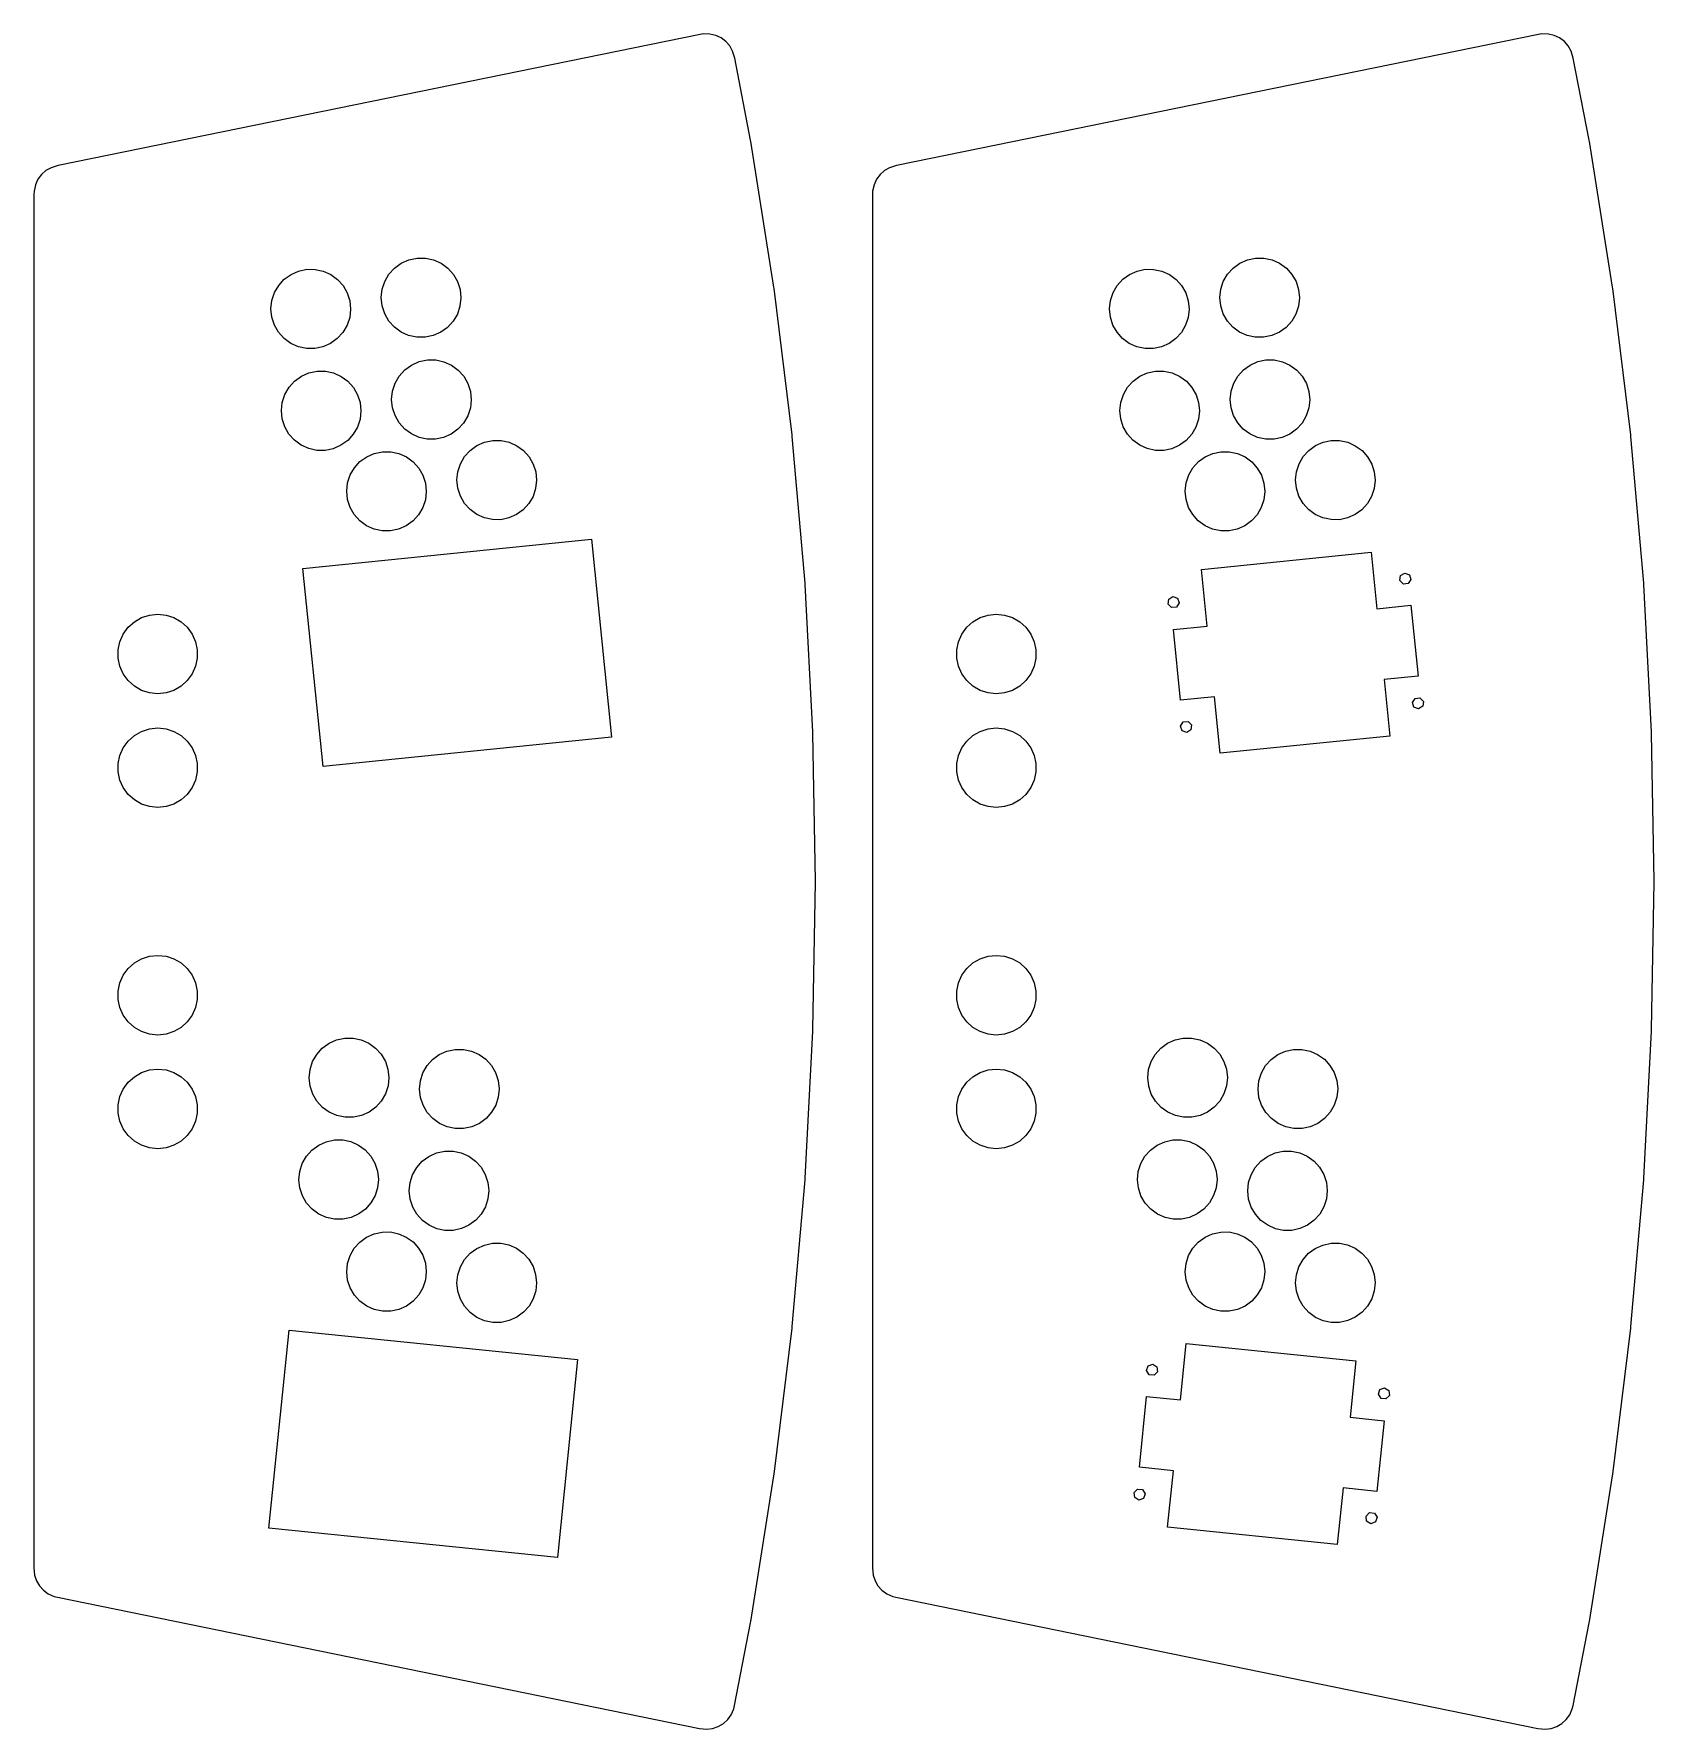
# Model space of a CAD drawing. Header units: metres. Extents: x 0 to 570, y 2 to 598.
import ezdxf

# ---------------------------------------------------------------- set-up
doc = ezdxf.new("R2010")
doc.units = ezdxf.units.M

msp = doc.modelspace()

# ---------------------------------------------------------------- linework, layer by layer
for p, q in [((234.365, 597.892), (8.5135, 551.79)), ((235.537, 598.062), (234.365, 597.892)), ((237.856, 598.021), (235.537, 598.062)), ((239.882, 597.554), (237.856, 598.021)), ((241.766, 596.675), (239.882, 597.554)), ((243.427, 595.424), (241.766, 596.675)), ((529.365, 597.892), (303.513, 551.79)), ((530.537, 598.062), (529.365, 597.892)), ((532.856, 598.021), (530.537, 598.062)), ((534.882, 597.554), (532.856, 598.021)), ((536.766, 596.675), (534.882, 597.554)), ((538.427, 595.424), (536.766, 596.675)), ((244.791, 593.855), (243.427, 595.424)), ((245.799, 592.036), (244.791, 593.855)), ((246.561, 589.544), (245.799, 592.036)), ((539.791, 593.855), (538.427, 595.424)), ((540.799, 592.036), (539.791, 593.855)), ((541.561, 589.544), (540.799, 592.036)), ((252.162, 560.729), (246.561, 589.544)), ((547.162, 560.729), (541.561, 589.544)), ((252.253, 560.213), (252.162, 560.729)), ((547.253, 560.213), (547.162, 560.729)), ((260.361, 509.019), (252.253, 560.213)), ((555.361, 509.019), (547.253, 560.213)), ((2.6635, 548.601), (1.4279, 546.929)), ((4.2198, 549.98), (2.6635, 548.601)), ((6.0286, 551.005), (4.2198, 549.98)), ((8.5135, 551.79), (6.0286, 551.005)), ((297.663, 548.601), (296.428, 546.929)), ((299.22, 549.98), (297.663, 548.601)), ((301.029, 551.005), (299.22, 549.98)), ((303.513, 551.79), (301.029, 551.005)), ((0.0657, 542.769), (0, 541.605)), ((0.567, 545.037), (0.0657, 542.769)), ((1.4279, 546.929), (0.567, 545.037)), ((295.066, 542.769), (295, 541.605)), ((295.567, 545.037), (295.066, 542.769)), ((296.428, 546.929), (295.567, 545.037)), ((0, 541.605), (0, 58.637)), ((295, 541.605), (295, 58.637)), ((131.933, 518.617), (134.798, 519.215)), ((134.798, 519.215), (137.724, 519.206)), ((137.724, 519.206), (140.585, 518.588)), ((426.933, 518.617), (429.798, 519.215)), ((429.798, 519.215), (432.724, 519.206)), ((432.724, 519.206), (435.585, 518.588)), ((88.0817, 511.777), (90.4553, 513.489)), ((90.4553, 513.489), (93.133, 514.67)), ((93.133, 514.67), (95.9979, 515.269)), ((95.9979, 515.269), (98.9247, 515.259)), ((98.9247, 515.259), (101.785, 514.641)), ((101.785, 514.641), (104.455, 513.442)), ((104.455, 513.442), (106.817, 511.714)), ((123.444, 511.025), (124.916, 513.554)), ((124.916, 513.554), (126.881, 515.723)), ((126.881, 515.723), (129.255, 517.435)), ((129.255, 517.435), (131.933, 518.617)), ((140.585, 518.588), (143.255, 517.388)), ((143.255, 517.388), (145.617, 515.66)), ((145.617, 515.66), (147.568, 513.478)), ((147.568, 513.478), (149.023, 510.939)), ((383.082, 511.777), (385.455, 513.489)), ((385.455, 513.489), (388.133, 514.67)), ((388.133, 514.67), (390.998, 515.269)), ((390.998, 515.269), (393.925, 515.259)), ((393.925, 515.259), (396.785, 514.641)), ((396.785, 514.641), (399.455, 513.442)), ((399.455, 513.442), (401.817, 511.714)), ((418.444, 511.025), (419.916, 513.554)), ((419.916, 513.554), (421.881, 515.723)), ((421.881, 515.723), (424.255, 517.435)), ((424.255, 517.435), (426.933, 518.617)), ((435.585, 518.588), (438.255, 517.388)), ((438.255, 517.388), (440.617, 515.66)), ((440.617, 515.66), (442.568, 513.478)), ((442.568, 513.478), (444.023, 510.939)), ((83.7303, 504.298), (84.644, 507.078)), ((84.644, 507.078), (86.1159, 509.608)), ((86.1159, 509.608), (88.0817, 511.777)), ((106.817, 511.714), (108.768, 509.532)), ((108.768, 509.532), (110.223, 506.992)), ((110.223, 506.992), (111.118, 504.206)), ((122.214, 505.334), (122.53, 508.244)), ((122.53, 508.244), (123.444, 511.025)), ((149.023, 510.939), (149.918, 508.152)), ((149.918, 508.152), (150.214, 505.24)), ((260.434, 508.5), (260.361, 509.019)), ((266.751, 457.053), (260.434, 508.5)), ((378.73, 504.298), (379.644, 507.078)), ((379.644, 507.078), (381.116, 509.608)), ((381.116, 509.608), (383.082, 511.777)), ((401.817, 511.714), (403.768, 509.532)), ((403.768, 509.532), (405.223, 506.992)), ((405.223, 506.992), (406.118, 504.206)), ((417.214, 505.334), (417.53, 508.244)), ((417.53, 508.244), (418.444, 511.025)), ((444.023, 510.939), (444.918, 508.152)), ((444.918, 508.152), (445.214, 505.24)), ((555.434, 508.5), (555.361, 509.019)), ((561.751, 457.053), (555.434, 508.5)), ((83.4145, 501.388), (83.7303, 504.298)), ((83.7107, 498.476), (83.4145, 501.388)), ((111.414, 501.294), (111.099, 498.384)), ((111.118, 504.206), (111.414, 501.294)), ((122.511, 502.423), (122.214, 505.334)), ((123.406, 499.636), (122.511, 502.423)), ((149.898, 502.331), (148.985, 499.55)), ((150.214, 505.24), (149.898, 502.331)), ((378.415, 501.388), (378.73, 504.298)), ((378.711, 498.476), (378.415, 501.388)), ((406.414, 501.294), (406.099, 498.384)), ((406.118, 504.206), (406.414, 501.294)), ((417.511, 502.423), (417.214, 505.334)), ((418.406, 499.636), (417.511, 502.423)), ((444.898, 502.331), (443.985, 499.55)), ((445.214, 505.24), (444.898, 502.331)), ((84.6057, 495.69), (83.7107, 498.476)), ((86.0606, 493.15), (84.6057, 495.69)), ((110.185, 495.604), (108.713, 493.074)), ((111.099, 498.384), (110.185, 495.604)), ((124.86, 497.096), (123.406, 499.636)), ((126.812, 494.915), (124.86, 497.096)), ((129.174, 493.187), (126.812, 494.915)), ((145.547, 494.852), (143.173, 493.14)), ((147.513, 497.02), (145.547, 494.852)), ((148.985, 499.55), (147.513, 497.02)), ((379.606, 495.69), (378.711, 498.476)), ((381.061, 493.15), (379.606, 495.69)), ((405.185, 495.604), (403.713, 493.074)), ((406.099, 498.384), (405.185, 495.604)), ((419.86, 497.096), (418.406, 499.636)), ((421.812, 494.915), (419.86, 497.096)), ((424.174, 493.187), (421.812, 494.915)), ((440.547, 494.852), (438.173, 493.14)), ((442.513, 497.02), (440.547, 494.852)), ((443.985, 499.55), (442.513, 497.02)), ((88.0117, 490.969), (86.0606, 493.15)), ((90.3737, 489.24), (88.0117, 490.969)), ((93.0435, 488.041), (90.3737, 489.24)), ((104.374, 489.193), (101.696, 488.012)), ((106.747, 490.906), (104.374, 489.193)), ((108.713, 493.074), (106.747, 490.906)), ((131.843, 491.987), (129.174, 493.187)), ((134.704, 491.369), (131.843, 491.987)), ((137.631, 491.359), (134.704, 491.369)), ((140.496, 491.958), (137.631, 491.359)), ((143.173, 493.14), (140.496, 491.958)), ((383.012, 490.969), (381.061, 493.15)), ((385.374, 489.24), (383.012, 490.969)), ((388.043, 488.041), (385.374, 489.24)), ((399.374, 489.193), (396.696, 488.012)), ((401.747, 490.906), (399.374, 489.193)), ((403.713, 493.074), (401.747, 490.906)), ((426.843, 491.987), (424.174, 493.187)), ((429.704, 491.369), (426.843, 491.987)), ((432.631, 491.359), (429.704, 491.369)), ((435.496, 491.958), (432.631, 491.359)), ((438.173, 493.14), (435.496, 491.958)), ((95.9043, 487.423), (93.0435, 488.041)), ((98.831, 487.413), (95.9043, 487.423)), ((101.696, 488.012), (98.831, 487.413)), ((135.575, 482.801), (138.44, 483.4)), ((138.44, 483.4), (141.367, 483.39)), ((141.367, 483.39), (144.228, 482.772)), ((390.904, 487.423), (388.043, 488.041)), ((393.831, 487.413), (390.904, 487.423)), ((396.696, 488.012), (393.831, 487.413)), ((430.575, 482.801), (433.44, 483.4)), ((433.44, 483.4), (436.367, 483.39)), ((436.367, 483.39), (439.228, 482.772)), ((91.7243, 475.961), (94.0979, 477.674)), ((94.0979, 477.674), (96.7756, 478.855)), ((96.7756, 478.855), (99.6405, 479.454)), ((99.6405, 479.454), (102.567, 479.444)), ((102.567, 479.444), (105.428, 478.826)), ((105.428, 478.826), (108.098, 477.627)), ((108.098, 477.627), (110.46, 475.898)), ((127.087, 475.209), (128.558, 477.739)), ((128.558, 477.739), (130.524, 479.908)), ((130.524, 479.908), (132.898, 481.62)), ((132.898, 481.62), (135.575, 482.801)), ((144.228, 482.772), (146.898, 481.573)), ((146.898, 481.573), (149.26, 479.845)), ((149.26, 479.845), (151.211, 477.663)), ((151.211, 477.663), (152.666, 475.123)), ((386.724, 475.961), (389.098, 477.674)), ((389.098, 477.674), (391.776, 478.855)), ((391.776, 478.855), (394.641, 479.454)), ((394.641, 479.454), (397.567, 479.444)), ((397.567, 479.444), (400.428, 478.826)), ((400.428, 478.826), (403.098, 477.627)), ((403.098, 477.627), (405.46, 475.898)), ((422.087, 475.209), (423.558, 477.739)), ((423.558, 477.739), (425.524, 479.908)), ((425.524, 479.908), (427.898, 481.62)), ((427.898, 481.62), (430.575, 482.801)), ((439.228, 482.772), (441.898, 481.573)), ((441.898, 481.573), (444.26, 479.845)), ((444.26, 479.845), (446.211, 477.663)), ((446.211, 477.663), (447.666, 475.123)), ((87.3729, 468.483), (88.2867, 471.263)), ((88.2867, 471.263), (89.7586, 473.793)), ((89.7586, 473.793), (91.7243, 475.961)), ((110.46, 475.898), (112.411, 473.717)), ((112.411, 473.717), (113.866, 471.177)), ((113.866, 471.177), (114.761, 468.391)), ((125.857, 469.519), (126.173, 472.429)), ((126.173, 472.429), (127.087, 475.209)), ((152.666, 475.123), (153.561, 472.337)), ((153.561, 472.337), (153.857, 469.425)), ((382.373, 468.483), (383.287, 471.263)), ((383.287, 471.263), (384.759, 473.793)), ((384.759, 473.793), (386.724, 475.961)), ((405.46, 475.898), (407.411, 473.717)), ((407.411, 473.717), (408.866, 471.177)), ((408.866, 471.177), (409.761, 468.391)), ((420.857, 469.519), (421.173, 472.429)), ((421.173, 472.429), (422.087, 475.209)), ((447.666, 475.123), (448.561, 472.337)), ((448.561, 472.337), (448.857, 469.425)), ((87.0572, 465.573), (87.3729, 468.483)), ((87.3533, 462.661), (87.0572, 465.573)), ((115.057, 465.479), (114.741, 462.569)), ((114.761, 468.391), (115.057, 465.479)), ((126.153, 466.607), (125.857, 469.519)), ((127.048, 463.821), (126.153, 466.607)), ((153.541, 466.515), (152.627, 463.735)), ((153.857, 469.425), (153.541, 466.515)), ((382.057, 465.573), (382.373, 468.483)), ((382.353, 462.661), (382.057, 465.573)), ((410.057, 465.479), (409.741, 462.569)), ((409.761, 468.391), (410.057, 465.479)), ((421.153, 466.607), (420.857, 469.519)), ((422.048, 463.821), (421.153, 466.607)), ((448.541, 466.515), (447.627, 463.735)), ((448.857, 469.425), (448.541, 466.515)), ((88.2484, 459.875), (87.3533, 462.661)), ((89.7033, 457.335), (88.2484, 459.875)), ((113.828, 459.789), (112.356, 457.259)), ((114.741, 462.569), (113.828, 459.789)), ((128.503, 461.281), (127.048, 463.821)), ((130.454, 459.1), (128.503, 461.281)), ((132.816, 457.371), (130.454, 459.1)), ((151.155, 461.205), (149.19, 459.037)), ((152.627, 463.735), (151.155, 461.205)), ((383.248, 459.875), (382.353, 462.661)), ((384.703, 457.335), (383.248, 459.875)), ((408.828, 459.789), (407.356, 457.259)), ((409.741, 462.569), (408.828, 459.789)), ((423.503, 461.281), (422.048, 463.821)), ((425.454, 459.1), (423.503, 461.281)), ((427.816, 457.371), (425.454, 459.1)), ((446.155, 461.205), (444.19, 459.037)), ((447.627, 463.735), (446.155, 461.205)), ((91.6543, 455.153), (89.7033, 457.335)), ((94.0164, 453.425), (91.6543, 455.153)), ((96.6861, 452.226), (94.0164, 453.425)), ((108.016, 453.378), (105.339, 452.197)), ((110.39, 455.09), (108.016, 453.378)), ((112.356, 457.259), (110.39, 455.09)), ((135.486, 456.172), (132.816, 457.371)), ((138.347, 455.554), (135.486, 456.172)), ((141.274, 455.544), (138.347, 455.554)), ((144.138, 456.143), (141.274, 455.544)), ((146.816, 457.324), (144.138, 456.143)), ((149.19, 459.037), (146.816, 457.324)), ((153.508, 451.588), (155.881, 453.3)), ((155.881, 453.3), (158.559, 454.482)), ((158.559, 454.482), (161.424, 455.08)), ((161.424, 455.08), (164.351, 455.071)), ((164.351, 455.071), (167.211, 454.452)), ((167.211, 454.452), (169.881, 453.253)), ((169.881, 453.253), (172.243, 451.525)), ((266.806, 456.532), (266.751, 457.053)), ((271.323, 404.896), (266.806, 456.532)), ((386.654, 455.153), (384.703, 457.335)), ((389.016, 453.425), (386.654, 455.153)), ((391.686, 452.226), (389.016, 453.425)), ((403.016, 453.378), (400.339, 452.197)), ((405.39, 455.09), (403.016, 453.378)), ((407.356, 457.259), (405.39, 455.09)), ((430.486, 456.172), (427.816, 457.371)), ((433.347, 455.554), (430.486, 456.172)), ((436.274, 455.544), (433.347, 455.554)), ((439.138, 456.143), (436.274, 455.544)), ((441.816, 457.324), (439.138, 456.143)), ((444.19, 459.037), (441.816, 457.324)), ((448.508, 451.588), (450.881, 453.3)), ((450.881, 453.3), (453.559, 454.482)), ((453.559, 454.482), (456.424, 455.08)), ((456.424, 455.08), (459.351, 455.071)), ((459.351, 455.071), (462.211, 454.452)), ((462.211, 454.452), (464.881, 453.253)), ((464.881, 453.253), (467.243, 451.525)), ((561.806, 456.532), (561.751, 457.053)), ((566.323, 404.896), (561.806, 456.532)), ((99.5469, 451.608), (96.6861, 452.226)), ((102.474, 451.598), (99.5469, 451.608)), ((105.339, 452.197), (102.474, 451.598)), ((112.742, 445.473), (114.708, 447.642)), ((114.708, 447.642), (117.081, 449.354)), ((117.081, 449.354), (119.759, 450.535)), ((119.759, 450.535), (122.624, 451.134)), ((122.624, 451.134), (125.551, 451.124)), ((125.551, 451.124), (128.412, 450.506)), ((128.412, 450.506), (131.081, 449.307)), ((131.081, 449.307), (133.443, 447.579)), ((133.443, 447.579), (135.394, 445.397)), ((150.07, 446.89), (151.542, 449.419)), ((151.542, 449.419), (153.508, 451.588)), ((172.243, 451.525), (174.194, 449.343)), ((174.194, 449.343), (175.649, 446.804)), ((394.547, 451.608), (391.686, 452.226)), ((397.474, 451.598), (394.547, 451.608)), ((400.339, 452.197), (397.474, 451.598)), ((407.742, 445.473), (409.708, 447.642)), ((409.708, 447.642), (412.081, 449.354)), ((412.081, 449.354), (414.759, 450.535)), ((414.759, 450.535), (417.624, 451.134)), ((417.624, 451.134), (420.551, 451.124)), ((420.551, 451.124), (423.412, 450.506)), ((423.412, 450.506), (426.081, 449.307)), ((426.081, 449.307), (428.443, 447.579)), ((428.443, 447.579), (430.394, 445.397)), ((445.07, 446.89), (446.542, 449.419)), ((446.542, 449.419), (448.508, 451.588)), ((467.243, 451.525), (469.194, 449.343)), ((469.194, 449.343), (470.649, 446.804)), ((110.356, 440.163), (111.27, 442.943)), ((111.27, 442.943), (112.742, 445.473)), ((135.394, 445.397), (136.849, 442.857)), ((136.849, 442.857), (137.744, 440.071)), ((148.84, 441.199), (149.156, 444.109)), ((149.137, 438.288), (148.84, 441.199)), ((149.156, 444.109), (150.07, 446.89)), ((175.649, 446.804), (176.544, 444.017)), ((176.544, 444.017), (176.84, 441.105)), ((405.356, 440.163), (406.27, 442.943)), ((406.27, 442.943), (407.742, 445.473)), ((430.394, 445.397), (431.849, 442.857)), ((431.849, 442.857), (432.744, 440.071)), ((443.84, 441.199), (444.156, 444.109)), ((444.137, 438.288), (443.84, 441.199)), ((444.156, 444.109), (445.07, 446.89)), ((470.649, 446.804), (471.544, 444.017)), ((471.544, 444.017), (471.84, 441.105)), ((110.041, 437.253), (110.356, 440.163)), ((110.337, 434.341), (110.041, 437.253)), ((138.04, 437.159), (137.725, 434.249)), ((137.744, 440.071), (138.04, 437.159)), ((150.032, 435.501), (149.137, 438.288)), ((151.487, 432.961), (150.032, 435.501)), ((175.611, 435.415), (174.139, 432.885)), ((176.525, 438.196), (175.611, 435.415)), ((176.84, 441.105), (176.525, 438.196)), ((405.041, 437.253), (405.356, 440.163)), ((405.337, 434.341), (405.041, 437.253)), ((433.04, 437.159), (432.725, 434.249)), ((432.744, 440.071), (433.04, 437.159)), ((445.032, 435.501), (444.137, 438.288)), ((446.487, 432.961), (445.032, 435.501)), ((470.611, 435.415), (469.139, 432.885)), ((471.525, 438.196), (470.611, 435.415)), ((471.84, 441.105), (471.525, 438.196)), ((111.232, 431.555), (110.337, 434.341)), ((112.687, 429.015), (111.232, 431.555)), ((136.811, 431.469), (135.339, 428.939)), ((137.725, 434.249), (136.811, 431.469)), ((153.438, 430.78), (151.487, 432.961)), ((155.8, 429.052), (153.438, 430.78)), ((172.173, 430.717), (169.8, 429.005)), ((174.139, 432.885), (172.173, 430.717)), ((406.232, 431.555), (405.337, 434.341)), ((407.687, 429.015), (406.232, 431.555)), ((431.811, 431.469), (430.339, 428.939)), ((432.725, 434.249), (431.811, 431.469)), ((448.438, 430.78), (446.487, 432.961)), ((450.8, 429.052), (448.438, 430.78)), ((467.173, 430.717), (464.8, 429.005)), ((469.139, 432.885), (467.173, 430.717)), ((114.638, 426.834), (112.687, 429.015)), ((117, 425.105), (114.638, 426.834)), ((119.67, 423.906), (117, 425.105)), ((122.53, 423.288), (119.67, 423.906)), ((125.457, 423.278), (122.53, 423.288)), ((128.322, 423.877), (125.457, 423.278)), ((131, 425.058), (128.322, 423.877)), ((133.373, 426.771), (131, 425.058)), ((135.339, 428.939), (133.373, 426.771)), ((158.469, 427.852), (155.8, 429.052)), ((161.33, 427.234), (158.469, 427.852)), ((164.257, 427.224), (161.33, 427.234)), ((167.122, 427.823), (164.257, 427.224)), ((169.8, 429.005), (167.122, 427.823)), ((409.638, 426.834), (407.687, 429.015)), ((412, 425.105), (409.638, 426.834)), ((414.67, 423.906), (412, 425.105)), ((417.53, 423.288), (414.67, 423.906)), ((420.457, 423.278), (417.53, 423.288)), ((423.322, 423.877), (420.457, 423.278)), ((426, 425.058), (423.322, 423.877)), ((428.373, 426.771), (426, 425.058)), ((430.339, 428.939), (428.373, 426.771)), ((453.469, 427.852), (450.8, 429.052)), ((456.33, 427.234), (453.469, 427.852)), ((459.257, 427.224), (456.33, 427.234)), ((462.122, 427.823), (459.257, 427.224)), ((464.8, 429.005), (462.122, 427.823)), ((94.6332, 410.091), (196.11, 420.412)), ((196.11, 420.412), (203.193, 350.771)), ((410.778, 409.729), (470.47, 415.8)), ((470.47, 415.8), (472.494, 395.903)), ((101.716, 340.451), (94.6332, 410.091)), ((412.802, 389.832), (410.778, 409.729)), ((480.582, 405.827), (480.795, 407.549)), ((481.795, 404.587), (480.582, 405.827)), ((480.795, 407.549), (482.274, 408.457)), ((482.274, 408.457), (483.906, 407.866)), ((484.461, 406.222), (483.522, 404.762)), ((483.906, 407.866), (484.461, 406.222)), ((271.36, 404.373), (271.323, 404.896)), ((274.073, 352.61), (271.36, 404.373)), ((399.216, 399.252), (400.695, 400.16)), ((400.695, 400.16), (402.327, 399.569)), ((402.327, 399.569), (402.882, 397.925)), ((483.522, 404.762), (481.795, 404.587)), ((566.36, 404.373), (566.323, 404.896)), ((569.073, 352.61), (566.36, 404.373)), ((37.8807, 392.79), (40.6642, 393.694)), ((40.6642, 393.694), (43.575, 394)), ((43.575, 394), (46.4858, 393.694)), ((46.4858, 393.694), (49.2693, 392.79)), ((332.881, 392.79), (335.664, 393.694)), ((335.664, 393.694), (338.575, 394)), ((338.575, 394), (341.486, 393.694)), ((341.486, 393.694), (344.269, 392.79)), ((399.002, 397.53), (399.216, 399.252)), ((400.216, 396.289), (399.002, 397.53)), ((401.943, 396.465), (400.216, 396.289)), ((402.882, 397.925), (401.943, 396.465)), ((472.494, 395.903), (484.433, 397.117)), ((484.433, 397.117), (486.962, 372.245)), ((31.4506, 387), (33.171, 389.368)), ((33.171, 389.368), (35.346, 391.326)), ((35.346, 391.326), (37.8807, 392.79)), ((49.2693, 392.79), (51.804, 391.326)), ((51.804, 391.326), (53.979, 389.368)), ((53.979, 389.368), (55.6994, 387)), ((326.451, 387), (328.171, 389.368)), ((328.171, 389.368), (330.346, 391.326)), ((330.346, 391.326), (332.881, 392.79)), ((344.269, 392.79), (346.804, 391.326)), ((346.804, 391.326), (348.979, 389.368)), ((348.979, 389.368), (350.699, 387)), ((400.864, 388.618), (412.802, 389.832)), ((403.393, 363.746), (400.864, 388.618)), ((29.6517, 381.463), (30.2602, 384.326)), ((30.2602, 384.326), (31.4506, 387)), ((55.6994, 387), (56.8898, 384.326)), ((56.8898, 384.326), (57.4983, 381.463)), ((324.652, 381.463), (325.26, 384.326)), ((325.26, 384.326), (326.451, 387)), ((350.699, 387), (351.89, 384.326)), ((351.89, 384.326), (352.498, 381.463)), ((29.6517, 378.537), (29.6517, 381.463)), ((30.2602, 375.674), (29.6517, 378.537)), ((31.4506, 373), (30.2602, 375.674)), ((56.8898, 375.674), (55.6994, 373)), ((57.4983, 378.537), (56.8898, 375.674)), ((57.4983, 381.463), (57.4983, 378.537)), ((324.652, 378.537), (324.652, 381.463)), ((325.26, 375.674), (324.652, 378.537)), ((326.451, 373), (325.26, 375.674)), ((351.89, 375.674), (350.699, 373)), ((352.498, 378.537), (351.89, 375.674)), ((352.498, 381.463), (352.498, 378.537)), ((33.171, 370.632), (31.4506, 373)), ((35.346, 368.674), (33.171, 370.632)), ((53.979, 370.632), (51.804, 368.674)), ((55.6994, 373), (53.979, 370.632)), ((328.171, 370.632), (326.451, 373)), ((330.346, 368.674), (328.171, 370.632)), ((348.979, 370.632), (346.804, 368.674)), ((350.699, 373), (348.979, 370.632)), ((486.962, 372.245), (475.024, 371.031)), ((475.024, 371.031), (477.047, 351.134)), ((37.8807, 367.21), (35.346, 368.674)), ((40.6642, 366.306), (37.8807, 367.21)), ((43.575, 366), (40.6642, 366.306)), ((46.4858, 366.306), (43.575, 366)), ((49.2693, 367.21), (46.4858, 366.306)), ((51.804, 368.674), (49.2693, 367.21)), ((332.881, 367.21), (330.346, 368.674)), ((335.664, 366.306), (332.881, 367.21)), ((338.575, 366), (335.664, 366.306)), ((341.486, 366.306), (338.575, 366)), ((344.269, 367.21), (341.486, 366.306)), ((346.804, 368.674), (344.269, 367.21)), ((415.332, 364.96), (403.393, 363.746)), ((417.355, 345.063), (415.332, 364.96)), ((484.944, 362.938), (485.883, 364.398)), ((485.883, 364.398), (487.61, 364.573)), ((487.61, 364.573), (488.823, 363.333)), ((485.499, 361.294), (484.944, 362.938)), ((487.131, 360.703), (485.499, 361.294)), ((488.61, 361.611), (487.131, 360.703)), ((488.823, 363.333), (488.61, 361.611)), ((35.346, 351.326), (37.8807, 352.79)), ((37.8807, 352.79), (40.6642, 353.694)), ((40.6642, 353.694), (43.575, 354)), ((43.575, 354), (46.4858, 353.694)), ((46.4858, 353.694), (49.2693, 352.79)), ((49.2693, 352.79), (51.804, 351.326)), ((274.091, 352.087), (274.073, 352.61)), ((274.995, 300.262), (274.091, 352.087)), ((330.346, 351.326), (332.881, 352.79)), ((332.881, 352.79), (335.664, 353.694)), ((335.664, 353.694), (338.575, 354)), ((338.575, 354), (341.486, 353.694)), ((341.486, 353.694), (344.269, 352.79)), ((344.269, 352.79), (346.804, 351.326)), ((403.365, 354.641), (404.304, 356.101)), ((403.92, 352.997), (403.365, 354.641)), ((405.552, 352.406), (403.92, 352.997)), ((404.304, 356.101), (406.03, 356.276)), ((407.031, 353.313), (405.552, 352.406)), ((406.03, 356.276), (407.244, 355.036)), ((407.244, 355.036), (407.031, 353.313)), ((569.091, 352.087), (569.073, 352.61)), ((569.995, 300.262), (569.091, 352.087)), ((30.2602, 344.326), (31.4506, 347)), ((31.4506, 347), (33.171, 349.368)), ((33.171, 349.368), (35.346, 351.326)), ((51.804, 351.326), (53.979, 349.368)), ((53.979, 349.368), (55.6994, 347)), ((55.6994, 347), (56.8898, 344.326)), ((203.193, 350.771), (101.716, 340.451)), ((325.26, 344.326), (326.451, 347)), ((326.451, 347), (328.171, 349.368)), ((328.171, 349.368), (330.346, 351.326)), ((346.804, 351.326), (348.979, 349.368)), ((348.979, 349.368), (350.699, 347)), ((350.699, 347), (351.89, 344.326)), ((477.047, 351.134), (417.355, 345.063)), ((29.6517, 341.463), (30.2602, 344.326)), ((29.6517, 338.537), (29.6517, 341.463)), ((56.8898, 344.326), (57.4983, 341.463)), ((57.4983, 341.463), (57.4983, 338.537)), ((324.652, 341.463), (325.26, 344.326)), ((324.652, 338.537), (324.652, 341.463)), ((351.89, 344.326), (352.498, 341.463)), ((352.498, 341.463), (352.498, 338.537)), ((30.2602, 335.674), (29.6517, 338.537)), ((31.4506, 333), (30.2602, 335.674)), ((56.8898, 335.674), (55.6994, 333)), ((57.4983, 338.537), (56.8898, 335.674)), ((325.26, 335.674), (324.652, 338.537)), ((326.451, 333), (325.26, 335.674)), ((351.89, 335.674), (350.699, 333)), ((352.498, 338.537), (351.89, 335.674)), ((33.171, 330.632), (31.4506, 333)), ((35.346, 328.674), (33.171, 330.632)), ((37.8807, 327.21), (35.346, 328.674)), ((51.804, 328.674), (49.2693, 327.21)), ((53.979, 330.632), (51.804, 328.674)), ((55.6994, 333), (53.979, 330.632)), ((328.171, 330.632), (326.451, 333)), ((330.346, 328.674), (328.171, 330.632)), ((332.881, 327.21), (330.346, 328.674)), ((346.804, 328.674), (344.269, 327.21)), ((348.979, 330.632), (346.804, 328.674)), ((350.699, 333), (348.979, 330.632)), ((40.6642, 326.306), (37.8807, 327.21)), ((43.575, 326), (40.6642, 326.306)), ((46.4858, 326.306), (43.575, 326)), ((49.2693, 327.21), (46.4858, 326.306)), ((335.664, 326.306), (332.881, 327.21)), ((338.575, 326), (335.664, 326.306)), ((341.486, 326.306), (338.575, 326)), ((344.269, 327.21), (341.486, 326.306)), ((274.091, 247.913), (274.995, 299.738)), ((274.995, 299.738), (274.995, 300.262)), ((569.091, 247.913), (569.995, 299.738)), ((569.995, 299.738), (569.995, 300.262)), ((31.4506, 267), (33.171, 269.368)), ((33.171, 269.368), (35.346, 271.326)), ((35.346, 271.326), (37.8807, 272.79)), ((37.8807, 272.79), (40.6642, 273.694)), ((40.6642, 273.694), (43.575, 274)), ((43.575, 274), (46.4858, 273.694)), ((46.4858, 273.694), (49.2693, 272.79)), ((49.2693, 272.79), (51.804, 271.326)), ((51.804, 271.326), (53.979, 269.368)), ((53.979, 269.368), (55.6994, 267)), ((326.451, 267), (328.171, 269.368)), ((328.171, 269.368), (330.346, 271.326)), ((330.346, 271.326), (332.881, 272.79)), ((332.881, 272.79), (335.664, 273.694)), ((335.664, 273.694), (338.575, 274)), ((338.575, 274), (341.486, 273.694)), ((341.486, 273.694), (344.269, 272.79)), ((344.269, 272.79), (346.804, 271.326)), ((346.804, 271.326), (348.979, 269.368)), ((348.979, 269.368), (350.699, 267)), ((29.6517, 261.463), (30.2602, 264.326)), ((30.2602, 264.326), (31.4506, 267)), ((55.6994, 267), (56.8898, 264.326)), ((56.8898, 264.326), (57.4983, 261.463)), ((324.652, 261.463), (325.26, 264.326)), ((325.26, 264.326), (326.451, 267)), ((350.699, 267), (351.89, 264.326)), ((351.89, 264.326), (352.498, 261.463)), ((29.6517, 258.537), (29.6517, 261.463)), ((30.2602, 255.674), (29.6517, 258.537)), ((57.4983, 258.537), (56.8898, 255.674)), ((57.4983, 261.463), (57.4983, 258.537)), ((324.652, 258.537), (324.652, 261.463)), ((325.26, 255.674), (324.652, 258.537)), ((352.498, 258.537), (351.89, 255.674)), ((352.498, 261.463), (352.498, 258.537)), ((31.4506, 253), (30.2602, 255.674)), ((33.171, 250.632), (31.4506, 253)), ((35.346, 248.674), (33.171, 250.632)), ((53.979, 250.632), (51.804, 248.674)), ((55.6994, 253), (53.979, 250.632)), ((56.8898, 255.674), (55.6994, 253)), ((326.451, 253), (325.26, 255.674)), ((328.171, 250.632), (326.451, 253)), ((330.346, 248.674), (328.171, 250.632)), ((348.979, 250.632), (346.804, 248.674)), ((350.699, 253), (348.979, 250.632)), ((351.89, 255.674), (350.699, 253)), ((37.8807, 247.21), (35.346, 248.674)), ((40.6642, 246.306), (37.8807, 247.21)), ((43.575, 246), (40.6642, 246.306)), ((46.4858, 246.306), (43.575, 246)), ((49.2693, 247.21), (46.4858, 246.306)), ((51.804, 248.674), (49.2693, 247.21)), ((106.501, 244.276), (109.362, 244.895)), ((109.362, 244.895), (112.289, 244.904)), ((112.289, 244.904), (115.153, 244.306)), ((271.36, 195.627), (274.073, 247.39)), ((274.073, 247.39), (274.091, 247.913)), ((332.881, 247.21), (330.346, 248.674)), ((335.664, 246.306), (332.881, 247.21)), ((338.575, 246), (335.664, 246.306)), ((341.486, 246.306), (338.575, 246)), ((344.269, 247.21), (341.486, 246.306)), ((346.804, 248.674), (344.269, 247.21)), ((401.501, 244.276), (404.362, 244.895)), ((404.362, 244.895), (407.289, 244.904)), ((407.289, 244.904), (410.153, 244.306)), ((566.36, 195.627), (569.073, 247.39)), ((569.073, 247.39), (569.091, 247.913)), ((98.0633, 236.628), (99.5182, 239.167)), ((99.5182, 239.167), (101.469, 241.349)), ((101.469, 241.349), (103.831, 243.077)), ((103.831, 243.077), (106.501, 244.276)), ((115.153, 244.306), (117.831, 243.124)), ((117.831, 243.124), (120.205, 241.412)), ((120.205, 241.412), (122.17, 239.243)), ((122.17, 239.243), (123.642, 236.714)), ((140.269, 237.403), (142.631, 239.131)), ((142.631, 239.131), (145.301, 240.33)), ((145.301, 240.33), (148.162, 240.948)), ((148.162, 240.948), (151.088, 240.958)), ((151.088, 240.958), (153.953, 240.359)), ((153.953, 240.359), (156.631, 239.178)), ((156.631, 239.178), (159.005, 237.466)), ((393.063, 236.628), (394.518, 239.167)), ((394.518, 239.167), (396.469, 241.349)), ((396.469, 241.349), (398.831, 243.077)), ((398.831, 243.077), (401.501, 244.276)), ((410.153, 244.306), (412.831, 243.124)), ((412.831, 243.124), (415.205, 241.412)), ((415.205, 241.412), (417.17, 239.243)), ((417.17, 239.243), (418.642, 236.714)), ((435.269, 237.403), (437.631, 239.131)), ((437.631, 239.131), (440.301, 240.33)), ((440.301, 240.33), (443.162, 240.948)), ((443.162, 240.948), (446.088, 240.958)), ((446.088, 240.958), (448.953, 240.359)), ((448.953, 240.359), (451.631, 239.178)), ((451.631, 239.178), (454.005, 237.466)), ((35.346, 231.326), (37.8807, 232.79)), ((37.8807, 232.79), (40.6642, 233.694)), ((40.6642, 233.694), (43.575, 234)), ((43.575, 234), (46.4858, 233.694)), ((46.4858, 233.694), (49.2693, 232.79)), ((49.2693, 232.79), (51.804, 231.326)), ((96.8721, 230.929), (97.1682, 233.841)), ((97.1682, 233.841), (98.0633, 236.628)), ((123.642, 236.714), (124.556, 233.933)), ((124.556, 233.933), (124.872, 231.023)), ((135.968, 229.895), (136.863, 232.681)), ((136.863, 232.681), (138.318, 235.221)), ((138.318, 235.221), (140.269, 237.403)), ((159.005, 237.466), (160.97, 235.297)), ((160.97, 235.297), (162.442, 232.767)), ((162.442, 232.767), (163.356, 229.987)), ((330.346, 231.326), (332.881, 232.79)), ((332.881, 232.79), (335.664, 233.694)), ((335.664, 233.694), (338.575, 234)), ((338.575, 234), (341.486, 233.694)), ((341.486, 233.694), (344.269, 232.79)), ((344.269, 232.79), (346.804, 231.326)), ((391.872, 230.929), (392.168, 233.841)), ((392.168, 233.841), (393.063, 236.628)), ((418.642, 236.714), (419.556, 233.933)), ((419.556, 233.933), (419.872, 231.023)), ((430.968, 229.895), (431.863, 232.681)), ((431.863, 232.681), (433.318, 235.221)), ((433.318, 235.221), (435.269, 237.403)), ((454.005, 237.466), (455.97, 235.297)), ((455.97, 235.297), (457.442, 232.767)), ((457.442, 232.767), (458.356, 229.987)), ((30.2602, 224.326), (31.4506, 227)), ((31.4506, 227), (33.171, 229.368)), ((33.171, 229.368), (35.346, 231.326)), ((51.804, 231.326), (53.979, 229.368)), ((53.979, 229.368), (55.6994, 227)), ((55.6994, 227), (56.8898, 224.326)), ((97.1878, 228.019), (96.8721, 230.929)), ((98.1016, 225.239), (97.1878, 228.019)), ((124.576, 228.112), (123.681, 225.325)), ((124.872, 231.023), (124.576, 228.112)), ((135.672, 226.983), (135.968, 229.895)), ((135.988, 224.073), (135.672, 226.983)), ((163.356, 229.987), (163.672, 227.077)), ((163.672, 227.077), (163.376, 224.165)), ((325.26, 224.326), (326.451, 227)), ((326.451, 227), (328.171, 229.368)), ((328.171, 229.368), (330.346, 231.326)), ((346.804, 231.326), (348.979, 229.368)), ((348.979, 229.368), (350.699, 227)), ((350.699, 227), (351.89, 224.326)), ((392.188, 228.019), (391.872, 230.929)), ((393.102, 225.239), (392.188, 228.019)), ((419.576, 228.112), (418.681, 225.325)), ((419.872, 231.023), (419.576, 228.112)), ((430.672, 226.983), (430.968, 229.895)), ((430.988, 224.073), (430.672, 226.983)), ((458.356, 229.987), (458.672, 227.077)), ((458.672, 227.077), (458.376, 224.165)), ((29.6517, 221.463), (30.2602, 224.326)), ((29.6517, 218.537), (29.6517, 221.463)), ((56.8898, 224.326), (57.4983, 221.463)), ((57.4983, 221.463), (57.4983, 218.537)), ((99.5735, 222.709), (98.1016, 225.239)), ((101.539, 220.541), (99.5735, 222.709)), ((120.275, 220.604), (117.913, 218.876)), ((122.226, 222.785), (120.275, 220.604)), ((123.681, 225.325), (122.226, 222.785)), ((136.901, 221.293), (135.988, 224.073)), ((138.373, 218.763), (136.901, 221.293)), ((162.481, 221.379), (161.026, 218.839)), ((163.376, 224.165), (162.481, 221.379)), ((324.652, 221.463), (325.26, 224.326)), ((324.652, 218.537), (324.652, 221.463)), ((351.89, 224.326), (352.498, 221.463)), ((352.498, 221.463), (352.498, 218.537)), ((394.573, 222.709), (393.102, 225.239)), ((396.539, 220.541), (394.573, 222.709)), ((415.275, 220.604), (412.913, 218.876)), ((417.226, 222.785), (415.275, 220.604)), ((418.681, 225.325), (417.226, 222.785)), ((431.901, 221.293), (430.988, 224.073)), ((433.373, 218.763), (431.901, 221.293)), ((457.481, 221.379), (456.026, 218.839)), ((458.376, 224.165), (457.481, 221.379)), ((30.2602, 215.674), (29.6517, 218.537)), ((31.4506, 213), (30.2602, 215.674)), ((56.8898, 215.674), (55.6994, 213)), ((57.4983, 218.537), (56.8898, 215.674)), ((103.913, 218.828), (101.539, 220.541)), ((106.591, 217.647), (103.913, 218.828)), ((109.455, 217.048), (106.591, 217.647)), ((112.382, 217.058), (109.455, 217.048)), ((115.243, 217.676), (112.382, 217.058)), ((117.913, 218.876), (115.243, 217.676)), ((140.339, 216.595), (138.373, 218.763)), ((142.713, 214.882), (140.339, 216.595)), ((145.39, 213.701), (142.713, 214.882)), ((156.713, 214.929), (154.043, 213.73)), ((159.075, 216.658), (156.713, 214.929)), ((161.026, 218.839), (159.075, 216.658)), ((325.26, 215.674), (324.652, 218.537)), ((326.451, 213), (325.26, 215.674)), ((351.89, 215.674), (350.699, 213)), ((352.498, 218.537), (351.89, 215.674)), ((398.913, 218.828), (396.539, 220.541)), ((401.591, 217.647), (398.913, 218.828)), ((404.455, 217.048), (401.591, 217.647)), ((407.382, 217.058), (404.455, 217.048)), ((410.243, 217.676), (407.382, 217.058)), ((412.913, 218.876), (410.243, 217.676)), ((435.339, 216.595), (433.373, 218.763)), ((437.713, 214.882), (435.339, 216.595)), ((440.39, 213.701), (437.713, 214.882)), ((451.713, 214.929), (449.043, 213.73)), ((454.075, 216.658), (451.713, 214.929)), ((456.026, 218.839), (454.075, 216.658)), ((33.171, 210.632), (31.4506, 213)), ((35.346, 208.674), (33.171, 210.632)), ((37.8807, 207.21), (35.346, 208.674)), ((51.804, 208.674), (49.2693, 207.21)), ((53.979, 210.632), (51.804, 208.674)), ((55.6994, 213), (53.979, 210.632)), ((102.858, 208.461), (105.719, 209.079)), ((105.719, 209.079), (108.646, 209.089)), ((108.646, 209.089), (111.511, 208.49)), ((148.255, 213.102), (145.39, 213.701)), ((151.182, 213.112), (148.255, 213.102)), ((154.043, 213.73), (151.182, 213.112)), ((328.171, 210.632), (326.451, 213)), ((330.346, 208.674), (328.171, 210.632)), ((332.881, 207.21), (330.346, 208.674)), ((346.804, 208.674), (344.269, 207.21)), ((348.979, 210.632), (346.804, 208.674)), ((350.699, 213), (348.979, 210.632)), ((397.858, 208.461), (400.719, 209.079)), ((400.719, 209.079), (403.646, 209.089)), ((403.646, 209.089), (406.511, 208.49)), ((443.255, 213.102), (440.39, 213.701)), ((446.182, 213.112), (443.255, 213.102)), ((449.043, 213.73), (446.182, 213.112)), ((40.6642, 206.306), (37.8807, 207.21)), ((43.575, 206), (40.6642, 206.306)), ((46.4858, 206.306), (43.575, 206)), ((49.2693, 207.21), (46.4858, 206.306)), ((94.4206, 200.812), (95.8755, 203.352)), ((95.8755, 203.352), (97.8266, 205.533)), ((97.8266, 205.533), (100.189, 207.262)), ((100.189, 207.262), (102.858, 208.461)), ((111.511, 208.49), (114.189, 207.309)), ((114.189, 207.309), (116.562, 205.596)), ((116.562, 205.596), (118.528, 203.428)), ((118.528, 203.428), (120, 200.898)), ((136.626, 201.587), (138.988, 203.316)), ((138.988, 203.316), (141.658, 204.515)), ((141.658, 204.515), (144.519, 205.133)), ((144.519, 205.133), (147.446, 205.143)), ((147.446, 205.143), (150.311, 204.544)), ((150.311, 204.544), (152.988, 203.363)), ((152.988, 203.363), (155.362, 201.65)), ((335.664, 206.306), (332.881, 207.21)), ((338.575, 206), (335.664, 206.306)), ((341.486, 206.306), (338.575, 206)), ((344.269, 207.21), (341.486, 206.306)), ((389.421, 200.812), (390.876, 203.352)), ((390.876, 203.352), (392.827, 205.533)), ((392.827, 205.533), (395.189, 207.262)), ((395.189, 207.262), (397.858, 208.461)), ((406.511, 208.49), (409.189, 207.309)), ((409.189, 207.309), (411.562, 205.596)), ((411.562, 205.596), (413.528, 203.428)), ((413.528, 203.428), (415, 200.898)), ((431.626, 201.587), (433.988, 203.316)), ((433.988, 203.316), (436.658, 204.515)), ((436.658, 204.515), (439.519, 205.133)), ((439.519, 205.133), (442.446, 205.143)), ((442.446, 205.143), (445.311, 204.544)), ((445.311, 204.544), (447.988, 203.363)), ((447.988, 203.363), (450.362, 201.65)), ((93.2294, 195.114), (93.5256, 198.026)), ((93.5256, 198.026), (94.4206, 200.812)), ((120, 200.898), (120.914, 198.118)), ((120.914, 198.118), (121.229, 195.208)), ((132.325, 194.08), (133.22, 196.866)), ((133.22, 196.866), (134.675, 199.406)), ((134.675, 199.406), (136.626, 201.587)), ((155.362, 201.65), (157.328, 199.482)), ((157.328, 199.482), (158.8, 196.952)), ((158.8, 196.952), (159.713, 194.172)), ((388.229, 195.114), (388.526, 198.026)), ((388.526, 198.026), (389.421, 200.812)), ((415, 200.898), (415.914, 198.118)), ((415.914, 198.118), (416.229, 195.208)), ((427.325, 194.08), (428.22, 196.866)), ((428.22, 196.866), (429.675, 199.406)), ((429.675, 199.406), (431.626, 201.587)), ((450.362, 201.65), (452.328, 199.482)), ((452.328, 199.482), (453.8, 196.952)), ((453.8, 196.952), (454.713, 194.172)), ((93.5451, 192.204), (93.2294, 195.114)), ((94.4589, 189.424), (93.5451, 192.204)), ((120.933, 192.296), (120.038, 189.51)), ((121.229, 195.208), (120.933, 192.296)), ((132.029, 191.168), (132.325, 194.08)), ((132.345, 188.258), (132.029, 191.168)), ((159.713, 194.172), (160.029, 191.262)), ((160.029, 191.262), (159.733, 188.35)), ((266.806, 143.468), (271.323, 195.104)), ((271.323, 195.104), (271.36, 195.627)), ((388.545, 192.204), (388.229, 195.114)), ((389.459, 189.424), (388.545, 192.204)), ((415.933, 192.296), (415.038, 189.51)), ((416.229, 195.208), (415.933, 192.296)), ((427.029, 191.168), (427.325, 194.08)), ((427.345, 188.258), (427.029, 191.168)), ((454.713, 194.172), (455.029, 191.262)), ((455.029, 191.262), (454.733, 188.35)), ((561.806, 143.468), (566.323, 195.104)), ((566.323, 195.104), (566.36, 195.627)), ((95.9308, 186.894), (94.4589, 189.424)), ((97.8966, 184.726), (95.9308, 186.894)), ((118.583, 186.97), (116.632, 184.789)), ((120.038, 189.51), (118.583, 186.97)), ((133.259, 185.478), (132.345, 188.258)), ((134.731, 182.948), (133.259, 185.478)), ((158.838, 185.564), (157.383, 183.024)), ((159.733, 188.35), (158.838, 185.564)), ((390.931, 186.894), (389.459, 189.424)), ((392.897, 184.726), (390.931, 186.894)), ((413.583, 186.97), (411.632, 184.789)), ((415.038, 189.51), (413.583, 186.97)), ((428.259, 185.478), (427.345, 188.258)), ((429.731, 182.948), (428.259, 185.478)), ((453.838, 185.564), (452.383, 183.024)), ((454.733, 188.35), (453.838, 185.564)), ((100.27, 183.013), (97.8966, 184.726)), ((102.948, 181.832), (100.27, 183.013)), ((105.813, 181.233), (102.948, 181.832)), ((108.74, 181.243), (105.813, 181.233)), ((111.6, 181.861), (108.74, 181.243)), ((114.27, 183.06), (111.6, 181.861)), ((116.632, 184.789), (114.27, 183.06)), ((136.696, 180.779), (134.731, 182.948)), ((139.07, 179.067), (136.696, 180.779)), ((141.748, 177.886), (139.07, 179.067)), ((153.07, 179.114), (150.4, 177.915)), ((155.432, 180.842), (153.07, 179.114)), ((157.383, 183.024), (155.432, 180.842)), ((395.27, 183.013), (392.897, 184.726)), ((397.948, 181.832), (395.27, 183.013)), ((400.813, 181.233), (397.948, 181.832)), ((403.74, 181.243), (400.813, 181.233)), ((406.6, 181.861), (403.74, 181.243)), ((409.27, 183.06), (406.6, 181.861)), ((411.632, 184.789), (409.27, 183.06)), ((431.696, 180.779), (429.731, 182.948)), ((434.07, 179.067), (431.696, 180.779)), ((436.748, 177.886), (434.07, 179.067)), ((448.07, 179.114), (445.4, 177.915)), ((450.432, 180.842), (448.07, 179.114)), ((452.383, 183.024), (450.432, 180.842)), ((112.687, 170.985), (114.638, 173.166)), ((114.638, 173.166), (117, 174.895)), ((117, 174.895), (119.67, 176.094)), ((119.67, 176.094), (122.53, 176.712)), ((122.53, 176.712), (125.457, 176.722)), ((125.457, 176.722), (128.322, 176.123)), ((128.322, 176.123), (131, 174.942)), ((131, 174.942), (133.373, 173.229)), ((133.373, 173.229), (135.339, 171.061)), ((144.613, 177.287), (141.748, 177.886)), ((147.539, 177.297), (144.613, 177.287)), ((150.4, 177.915), (147.539, 177.297)), ((407.687, 170.985), (409.638, 173.166)), ((409.638, 173.166), (412, 174.895)), ((412, 174.895), (414.67, 176.094)), ((414.67, 176.094), (417.53, 176.712)), ((417.53, 176.712), (420.457, 176.722)), ((420.457, 176.722), (423.322, 176.123)), ((423.322, 176.123), (426, 174.942)), ((426, 174.942), (428.373, 173.229)), ((428.373, 173.229), (430.339, 171.061)), ((439.613, 177.287), (436.748, 177.886)), ((442.539, 177.297), (439.613, 177.287)), ((445.4, 177.915), (442.539, 177.297)), ((110.337, 165.659), (111.232, 168.445)), ((111.232, 168.445), (112.687, 170.985)), ((135.339, 171.061), (136.811, 168.531)), ((136.811, 168.531), (137.725, 165.751)), ((150.032, 164.499), (151.487, 167.039)), ((151.487, 167.039), (153.438, 169.22)), ((153.438, 169.22), (155.8, 170.948)), ((155.8, 170.948), (158.469, 172.148)), ((158.469, 172.148), (161.33, 172.766)), ((161.33, 172.766), (164.257, 172.776)), ((164.257, 172.776), (167.122, 172.177)), ((167.122, 172.177), (169.8, 170.995)), ((169.8, 170.995), (172.173, 169.283)), ((172.173, 169.283), (174.139, 167.115)), ((174.139, 167.115), (175.611, 164.585)), ((405.337, 165.659), (406.232, 168.445)), ((406.232, 168.445), (407.687, 170.985)), ((430.339, 171.061), (431.811, 168.531)), ((431.811, 168.531), (432.725, 165.751)), ((445.032, 164.499), (446.487, 167.039)), ((446.487, 167.039), (448.438, 169.22)), ((448.438, 169.22), (450.8, 170.948)), ((450.8, 170.948), (453.469, 172.148)), ((453.469, 172.148), (456.33, 172.766)), ((456.33, 172.766), (459.257, 172.776)), ((459.257, 172.776), (462.122, 172.177)), ((462.122, 172.177), (464.8, 170.995)), ((464.8, 170.995), (467.173, 169.283)), ((467.173, 169.283), (469.139, 167.115)), ((469.139, 167.115), (470.611, 164.585)), ((110.041, 162.747), (110.337, 165.659)), ((110.356, 159.837), (110.041, 162.747)), ((137.725, 165.751), (138.04, 162.841)), ((138.04, 162.841), (137.744, 159.929)), ((148.84, 158.801), (149.137, 161.712)), ((149.137, 161.712), (150.032, 164.499)), ((175.611, 164.585), (176.525, 161.804)), ((176.525, 161.804), (176.84, 158.895)), ((405.041, 162.747), (405.337, 165.659)), ((405.356, 159.837), (405.041, 162.747)), ((432.725, 165.751), (433.04, 162.841)), ((433.04, 162.841), (432.744, 159.929)), ((443.84, 158.801), (444.137, 161.712)), ((444.137, 161.712), (445.032, 164.499)), ((470.611, 164.585), (471.525, 161.804)), ((471.525, 161.804), (471.84, 158.895)), ((111.27, 157.057), (110.356, 159.837)), ((112.742, 154.527), (111.27, 157.057)), ((136.849, 157.143), (135.394, 154.603)), ((137.744, 159.929), (136.849, 157.143)), ((149.156, 155.891), (148.84, 158.801)), ((150.07, 153.11), (149.156, 155.891)), ((176.544, 155.983), (175.649, 153.196)), ((176.84, 158.895), (176.544, 155.983)), ((406.27, 157.057), (405.356, 159.837)), ((407.742, 154.527), (406.27, 157.057)), ((431.849, 157.143), (430.394, 154.603)), ((432.744, 159.929), (431.849, 157.143)), ((444.156, 155.891), (443.84, 158.801)), ((445.07, 153.11), (444.156, 155.891)), ((471.544, 155.983), (470.649, 153.196)), ((471.84, 158.895), (471.544, 155.983)), ((114.708, 152.358), (112.742, 154.527)), ((117.081, 150.646), (114.708, 152.358)), ((119.759, 149.465), (117.081, 150.646)), ((122.624, 148.866), (119.759, 149.465)), ((128.412, 149.494), (125.551, 148.876)), ((131.081, 150.693), (128.412, 149.494)), ((133.443, 152.421), (131.081, 150.693)), ((135.394, 154.603), (133.443, 152.421)), ((151.542, 150.581), (150.07, 153.11)), ((153.508, 148.412), (151.542, 150.581)), ((174.194, 150.657), (172.243, 148.475)), ((175.649, 153.196), (174.194, 150.657)), ((409.708, 152.358), (407.742, 154.527)), ((412.081, 150.646), (409.708, 152.358)), ((414.759, 149.465), (412.081, 150.646)), ((417.624, 148.866), (414.759, 149.465)), ((423.412, 149.494), (420.551, 148.876)), ((426.081, 150.693), (423.412, 149.494)), ((428.443, 152.421), (426.081, 150.693)), ((430.394, 154.603), (428.443, 152.421)), ((446.542, 150.581), (445.07, 153.11)), ((448.508, 148.412), (446.542, 150.581)), ((469.194, 150.657), (467.243, 148.475)), ((470.649, 153.196), (469.194, 150.657)), ((125.551, 148.876), (122.624, 148.866)), ((155.881, 146.7), (153.508, 148.412)), ((158.559, 145.518), (155.881, 146.7)), ((161.424, 144.92), (158.559, 145.518)), ((164.351, 144.929), (161.424, 144.92)), ((167.211, 145.548), (164.351, 144.929)), ((169.881, 146.747), (167.211, 145.548)), ((172.243, 148.475), (169.881, 146.747)), ((266.751, 142.947), (266.806, 143.468)), ((420.551, 148.876), (417.624, 148.866)), ((450.881, 146.7), (448.508, 148.412)), ((453.559, 145.518), (450.881, 146.7)), ((456.424, 144.92), (453.559, 145.518)), ((459.351, 144.929), (456.424, 144.92)), ((462.211, 145.548), (459.351, 144.929)), ((464.881, 146.747), (462.211, 145.548)), ((467.243, 148.475), (464.881, 146.747)), ((561.751, 142.947), (561.806, 143.468)), ((82.6935, 72.5142), (89.7764, 142.155)), ((89.7764, 142.155), (191.253, 131.834)), ((260.434, 91.5004), (266.751, 142.947)), ((403.392, 117.646), (405.416, 137.543)), ((405.416, 137.543), (465.108, 131.472)), ((555.434, 91.5004), (561.751, 142.947)), ((191.253, 131.834), (184.17, 62.1934)), ((465.108, 131.472), (463.084, 111.574)), ((391.425, 127.964), (391.98, 129.609)), ((392.364, 126.505), (391.425, 127.964)), ((391.98, 129.609), (393.612, 130.2)), ((394.091, 126.329), (392.364, 126.505)), ((393.612, 130.2), (395.091, 129.292)), ((395.304, 127.57), (394.091, 126.329)), ((395.091, 129.292), (395.304, 127.57)), ((473.004, 119.667), (473.559, 121.311)), ((473.943, 118.208), (473.004, 119.667)), ((473.559, 121.311), (475.191, 121.902)), ((475.191, 121.902), (476.671, 120.995)), ((476.884, 119.273), (475.67, 118.032)), ((476.671, 120.995), (476.884, 119.273)), ((388.924, 93.9881), (391.454, 118.86)), ((391.454, 118.86), (403.392, 117.646)), ((475.67, 118.032), (473.943, 118.208)), ((463.084, 111.574), (475.022, 110.36)), ((475.022, 110.36), (472.493, 85.4886)), ((252.253, 39.7867), (260.361, 90.981)), ((260.361, 90.981), (260.434, 91.5004)), ((400.862, 92.7739), (388.924, 93.9881)), ((398.839, 72.8765), (400.862, 92.7739)), ((547.253, 39.7867), (555.361, 90.981)), ((555.361, 90.981), (555.434, 91.5004)), ((387.063, 85.0757), (388.277, 86.3161)), ((387.276, 83.3533), (387.063, 85.0757)), ((388.277, 86.3161), (390.003, 86.1405)), ((390.003, 86.1405), (390.942, 84.6811)), ((390.942, 84.6811), (390.387, 83.0368)), ((460.554, 86.7028), (458.531, 66.8054)), ((472.493, 85.4886), (460.554, 86.7028)), ((388.755, 82.4459), (387.276, 83.3533)), ((390.387, 83.0368), (388.755, 82.4459)), ((468.642, 76.7786), (469.856, 78.019)), ((469.856, 78.019), (471.582, 77.8434)), ((471.582, 77.8434), (472.522, 76.384)), ((184.17, 62.1934), (82.6935, 72.5142)), ((458.531, 66.8054), (398.839, 72.8765)), ((468.855, 75.0562), (468.642, 76.7786)), ((470.334, 74.1488), (468.855, 75.0562)), ((471.966, 74.7397), (470.334, 74.1488)), ((472.522, 76.384), (471.966, 74.7397)), ((0, 58.637), (0.2724, 56.0452)), ((0.2724, 56.0452), (0.9149, 54.0679)), ((0.9149, 54.0679), (1.9544, 52.2674)), ((295, 58.637), (295.272, 56.0452)), ((295.272, 56.0452), (295.915, 54.0679)), ((295.915, 54.0679), (296.954, 52.2674)), ((1.9544, 52.2674), (3.3455, 50.7224)), ((3.3455, 50.7224), (5.0276, 49.5003)), ((5.0276, 49.5003), (7.1494, 48.5556)), ((7.1494, 48.5556), (8.2764, 48.2585)), ((8.2764, 48.2585), (234.131, 2.1562)), ((296.954, 52.2674), (298.345, 50.7224)), ((298.345, 50.7224), (300.028, 49.5003)), ((300.028, 49.5003), (302.149, 48.5556)), ((302.149, 48.5556), (303.276, 48.2585)), ((303.276, 48.2585), (529.131, 2.1562)), ((246.515, 10.2213), (252.162, 39.271)), ((252.162, 39.271), (252.253, 39.7867)), ((541.515, 10.2213), (547.162, 39.271)), ((547.162, 39.271), (547.253, 39.7867)), ((244.088, 5.2549), (245.297, 6.9466)), ((245.297, 6.9466), (246.223, 9.0731)), ((246.223, 9.0731), (246.515, 10.2213)), ((539.088, 5.2549), (540.297, 6.9466)), ((540.297, 6.9466), (541.223, 9.0731)), ((541.223, 9.0731), (541.515, 10.2213)), ((234.131, 2.1562), (236.725, 1.9047)), ((236.725, 1.9047), (238.791, 2.1387)), ((238.791, 2.1387), (240.763, 2.7972)), ((240.763, 2.7972), (242.555, 3.8512)), ((242.555, 3.8512), (244.088, 5.2549)), ((529.131, 2.1562), (531.725, 1.9047)), ((531.725, 1.9047), (533.791, 2.1387)), ((533.791, 2.1387), (535.763, 2.7972)), ((535.763, 2.7972), (537.555, 3.8512)), ((537.555, 3.8512), (539.088, 5.2549))]:
    msp.add_line(p, q)

doc.saveas('drawing.dxf')
